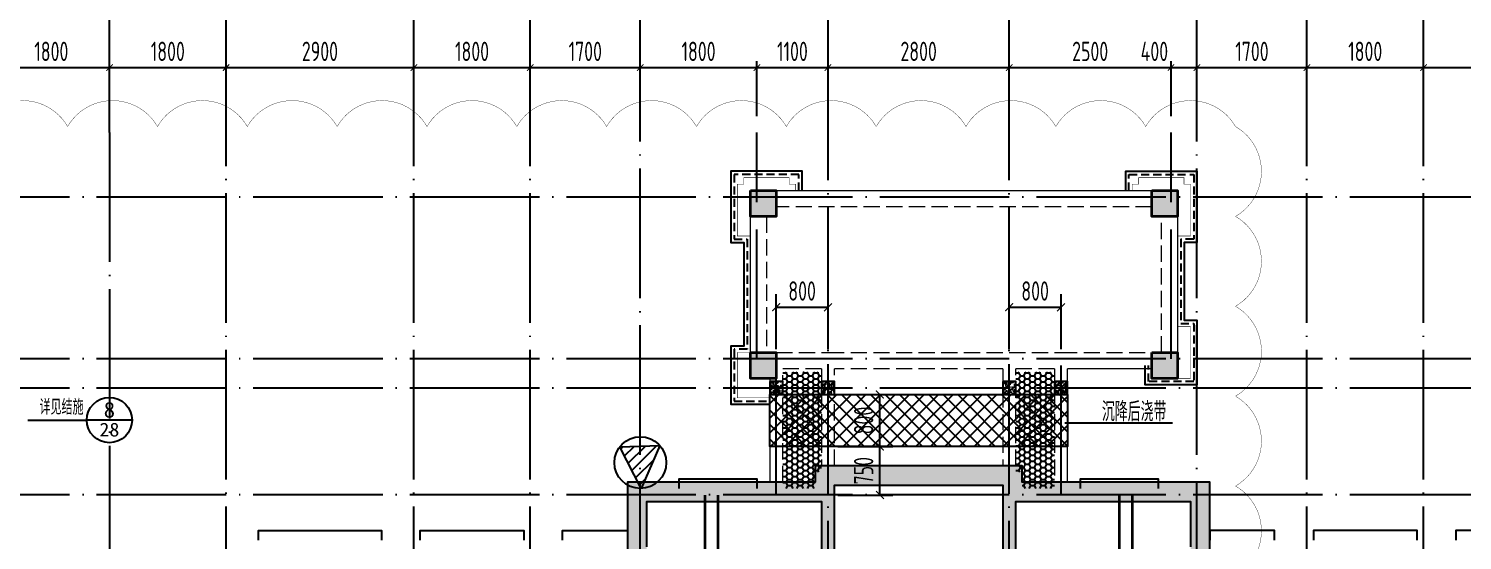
# Model space of a CAD drawing. Extents: x -461650 to 361314, y 245336 to 769729.
# Drawn here: x 10856 to 33006, y 714298 to 722199 of the extents above; entities that cross this region are included whole.
import ezdxf
from ezdxf.enums import TextEntityAlignment as Align

# ---------------------------------------------------------------- set-up
doc = ezdxf.new("R2010")
doc.units = 0
doc.header["$LTSCALE"] = 1000
for name, pattern in [('DASH', [0.35, 0.25, -0.1]), ('DOTE', [2.42, 2, -0.2, 0.02, -0.2]), ('HIDDEN', [0.375, 0.25, -0.125])]:
    doc.linetypes.add(name, pattern=pattern)
doc.layers.get('0').update_dxf_attribs({"linetype": 'CONTINUOUS'})
doc.layers.get('DEFPOINTS').update_dxf_attribs({"linetype": 'CONTINUOUS'})
for name, color, linetype in [('A-AXIS', 1, 'CONTINUOUS'), ('A-DOTE', 10, 'DOTE'), ('DIM_IDEN', 67, 'CONTINUOUS'), ('PUB_TEXT', 2, 'CONTINUOUS'), ('ROOF', 183, 'CONTINUOUS'), ('S-B板填充', 251, 'CONTINUOUS'), ('S-L主梁线', 4, 'DASH'), ('S-Q墙填充', 252, 'CONTINUOUS'), ('S-Q墙实线', 6, 'CONTINUOUS'), ('S-Q墙标注', 3, 'CONTINUOUS'), ('S-X详图标注', 3, 'CONTINUOUS'), ('S-Y一般标注', 3, 'CONTINUOUS'), ('S-Z柱填充', 252, 'CONTINUOUS'), ('S-Z柱实线', 6, 'CONTINUOUS'), ('S-板正筋', 2, 'CONTINUOUS'), ('S-构造柱', 212, 'CONTINUOUS'), ('S-楼板文字', 7, 'CONTINUOUS'), ('S-洞口边线', 7, 'CONTINUOUS'), ('后浇带', 8, 'CONTINUOUS'), ('看线', 251, 'CONTINUOUS')]:
    doc.layers.add(name, color=color, linetype=linetype)
doc.layers.add('审图修改', color=2, linetype='CONTINUOUS', plot=False)
doc.layers.add('配箍校核', color=34, linetype='CONTINUOUS', plot=False)
doc.styles.add('_TCH_AXIS', font='COMPLEX', dxfattribs={"bigfont": 'GBCBIG'})
doc.styles.add('_TCH_LABEL', font='simhei.ttf')
doc.styles.add('TSSD_DIMENSION', font='Tssdeng.shx', dxfattribs={"width": 0.7, "bigfont": 'tssdchn.shx'})
doc.styles.add('TSSD_REIN', font='tssdeng.shx', dxfattribs={"width": 0.7, "height": 300, "bigfont": 'tssdchn.shx'})
doc.styles.add('结构文字', font='zstxt.shx', dxfattribs={"width": 0.7, "bigfont": 'zshz.shx'})
doc.dimstyles.new('STRUCK', dxfattribs={"dimtxt": 400, "dimasz": 121, "dimexe": 200, "dimexo": 150, "dimgap": 115, "dimtad": 1, "dimdec": 0, "dimdsep": 46, "dimtxsty": '结构文字', "dimblk": 'ARCHTICK', "dimcen": 400, "dimclrd": 3, "dimclre": 3, "dimclrt": 7, "dimadec": 0, "dimazin": 0, "dimtfac": 1, "dimtdec": 0, "dimtix": 1, "dimtmove": 2, "dimatfit": 3, "dimldrblk": '_DIMX', "dimfxl": 0, "dimtolj": 1, "dimtzin": 0, "dimarcsym": 0})
doc.dimstyles.new('TSSD_100_100', dxfattribs={"dimtxt": 300, "dimasz": 100, "dimexe": 100, "dimexo": 250, "dimgap": 100, "dimtad": 1, "dimdec": 0, "dimzin": 0, "dimdsep": 46, "dimtxsty": 'TSSD_DIMENSION', "dimblk": 'ARCHTICK', "dimcen": 0, "dimdle": 100, "dimclrt": 7, "dimadec": 0, "dimazin": 0, "dimtfac": 1, "dimtdec": 0, "dimtix": 1, "dimtmove": 2, "dimatfit": 3, "dimldrblk": 'ARCHTICK', "dimfxl": 0, "dimtolj": 1, "dimtzin": 0, "dimarcsym": 0})
pattern_1 = [(0, (78184.534, 500058.22), (81.642857, 47.136514), [54.42857, -108.857143]), (120, (78184.534, 500058.22), (-81.642847, 47.136531), [54.42857, -108.857143]), (60, (78184.534, 500058.22), (1e-05, 94.273045), [-108.857143, 54.42857])]

# ---------------------------------------------------------------- blocks, each defined once
blk = doc.blocks.new('_ArchTick')
at = {"color": 0, "linetype": 'ByBlock', "const_width": 0.15}
blk.add_lwpolyline([(-0.5, -0.5), (0.5, 0.5)], dxfattribs=at)
blk = doc.blocks.new('*D1631')
at = {"layer": 'DEFPOINTS', "color": 0}
for p in [(29600, 22100), (27800, 21100), (29600, 21100)]:
    blk.add_point(p, dxfattribs=at)
at = {"layer": 'S-Y一般标注', "color": 0, "lineweight": -2}
for p, q in [((27800, 21350), (27800, 22200)), ((29600, 21350), (29600, 22200)), ((27700, 22100), (29700, 22100))]:
    blk.add_line(p, q, dxfattribs=at)
at = {"layer": 'S-Y一般标注', "color": 0, "lineweight": -2, "xscale": 100, "yscale": 100, "zscale": 100, "rotation": 180}
blk.add_blockref('_ArchTick', (27800, 22100), dxfattribs=at)
at = {"layer": 'S-Y一般标注', "color": 0, "lineweight": -2, "xscale": 100, "yscale": 100, "zscale": 100}
blk.add_blockref('_ArchTick', (29600, 22100), dxfattribs=at)
at = {"layer": 'S-Y一般标注', "color": 7, "insert": (28700, 22350), "char_height": 300, "attachment_point": 5, "style": 'TSSD_DIMENSION'}
blk.add_mtext('\\A1;1800', dxfattribs=at)
blk = doc.blocks.new('*D1632')
at = {"layer": 'DEFPOINTS', "color": 0}
for p in [(31400, 22100), (29600, 21100), (31400, 21100)]:
    blk.add_point(p, dxfattribs=at)
at = {"layer": 'S-Y一般标注', "color": 0, "lineweight": -2}
for p, q in [((29600, 21350), (29600, 22200)), ((31400, 21350), (31400, 22200)), ((29500, 22100), (31500, 22100))]:
    blk.add_line(p, q, dxfattribs=at)
at = {"layer": 'S-Y一般标注', "color": 0, "lineweight": -2, "xscale": 100, "yscale": 100, "zscale": 100, "rotation": 180}
blk.add_blockref('_ArchTick', (29600, 22100), dxfattribs=at)
at = {"layer": 'S-Y一般标注', "color": 0, "lineweight": -2, "xscale": 100, "yscale": 100, "zscale": 100}
blk.add_blockref('_ArchTick', (31400, 22100), dxfattribs=at)
at = {"layer": 'S-Y一般标注', "color": 7, "insert": (30500, 22350), "char_height": 300, "attachment_point": 5, "style": 'TSSD_DIMENSION'}
blk.add_mtext('\\A1;1800', dxfattribs=at)
blk = doc.blocks.new('*D1633')
at = {"layer": 'DEFPOINTS', "color": 0}
for p in [(34300, 22100), (31400, 21100), (34300, 21100)]:
    blk.add_point(p, dxfattribs=at)
at = {"layer": 'S-Y一般标注', "color": 0, "lineweight": -2}
for p, q in [((31400, 21350), (31400, 22200)), ((34300, 21350), (34300, 22200)), ((31300, 22100), (34400, 22100))]:
    blk.add_line(p, q, dxfattribs=at)
at = {"layer": 'S-Y一般标注', "color": 0, "lineweight": -2, "xscale": 100, "yscale": 100, "zscale": 100, "rotation": 180}
blk.add_blockref('_ArchTick', (31400, 22100), dxfattribs=at)
at = {"layer": 'S-Y一般标注', "color": 0, "lineweight": -2, "xscale": 100, "yscale": 100, "zscale": 100}
blk.add_blockref('_ArchTick', (34300, 22100), dxfattribs=at)
at = {"layer": 'S-Y一般标注', "color": 7, "insert": (32850, 22350), "char_height": 300, "attachment_point": 5, "style": 'TSSD_DIMENSION'}
blk.add_mtext('\\A1;2900', dxfattribs=at)
blk = doc.blocks.new('*D1634')
at = {"layer": 'DEFPOINTS', "color": 0}
for p in [(36100, 22100), (34300, 21100), (36100, 21100)]:
    blk.add_point(p, dxfattribs=at)
at = {"layer": 'S-Y一般标注', "color": 0, "lineweight": -2}
for p, q in [((34300, 21350), (34300, 22200)), ((36100, 21350), (36100, 22200)), ((34200, 22100), (36200, 22100))]:
    blk.add_line(p, q, dxfattribs=at)
at = {"layer": 'S-Y一般标注', "color": 0, "lineweight": -2, "xscale": 100, "yscale": 100, "zscale": 100, "rotation": 180}
blk.add_blockref('_ArchTick', (34300, 22100), dxfattribs=at)
at = {"layer": 'S-Y一般标注', "color": 0, "lineweight": -2, "xscale": 100, "yscale": 100, "zscale": 100}
blk.add_blockref('_ArchTick', (36100, 22100), dxfattribs=at)
at = {"layer": 'S-Y一般标注', "color": 7, "insert": (35200, 22350), "char_height": 300, "attachment_point": 5, "style": 'TSSD_DIMENSION'}
blk.add_mtext('\\A1;1800', dxfattribs=at)
blk = doc.blocks.new('*D1635')
at = {"layer": 'DEFPOINTS', "color": 0}
for p in [(37800, 22100), (36100, 21100), (37800, 21100)]:
    blk.add_point(p, dxfattribs=at)
at = {"layer": 'S-Y一般标注', "color": 0, "lineweight": -2}
for p, q in [((36100, 21350), (36100, 22200)), ((37800, 21350), (37800, 22200)), ((36000, 22100), (37900, 22100))]:
    blk.add_line(p, q, dxfattribs=at)
at = {"layer": 'S-Y一般标注', "color": 0, "lineweight": -2, "xscale": 100, "yscale": 100, "zscale": 100, "rotation": 180}
blk.add_blockref('_ArchTick', (36100, 22100), dxfattribs=at)
at = {"layer": 'S-Y一般标注', "color": 0, "lineweight": -2, "xscale": 100, "yscale": 100, "zscale": 100}
blk.add_blockref('_ArchTick', (37800, 22100), dxfattribs=at)
at = {"layer": 'S-Y一般标注', "color": 7, "insert": (36950, 22350), "char_height": 300, "attachment_point": 5, "style": 'TSSD_DIMENSION'}
blk.add_mtext('\\A1;1700', dxfattribs=at)
blk = doc.blocks.new('*D1636')
at = {"layer": 'DEFPOINTS', "color": 0}
for p in [(40700, 22100), (39600, 21100), (40700, 21100)]:
    blk.add_point(p, dxfattribs=at)
at = {"layer": 'S-Y一般标注', "color": 0, "lineweight": -2}
for p, q in [((39600, 21350), (39600, 22200)), ((40700, 21350), (40700, 22200)), ((39500, 22100), (40800, 22100))]:
    blk.add_line(p, q, dxfattribs=at)
at = {"layer": 'S-Y一般标注', "color": 0, "lineweight": -2, "xscale": 100, "yscale": 100, "zscale": 100, "rotation": 180}
blk.add_blockref('_ArchTick', (39600, 22100), dxfattribs=at)
at = {"layer": 'S-Y一般标注', "color": 0, "lineweight": -2, "xscale": 100, "yscale": 100, "zscale": 100}
blk.add_blockref('_ArchTick', (40700, 22100), dxfattribs=at)
at = {"layer": 'S-Y一般标注', "color": 7, "insert": (40150, 22350), "char_height": 300, "attachment_point": 5, "style": 'TSSD_DIMENSION'}
blk.add_mtext('\\A1;1100', dxfattribs=at)
blk = doc.blocks.new('*D1637')
at = {"layer": 'DEFPOINTS', "color": 0}
for p in [(43500, 22100), (40700, 21100), (43500, 21100)]:
    blk.add_point(p, dxfattribs=at)
at = {"layer": 'S-Y一般标注', "color": 0, "lineweight": -2}
for p, q in [((40700, 21350), (40700, 22200)), ((43500, 21350), (43500, 22200)), ((40600, 22100), (43600, 22100))]:
    blk.add_line(p, q, dxfattribs=at)
at = {"layer": 'S-Y一般标注', "color": 0, "lineweight": -2, "xscale": 100, "yscale": 100, "zscale": 100, "rotation": 180}
blk.add_blockref('_ArchTick', (40700, 22100), dxfattribs=at)
at = {"layer": 'S-Y一般标注', "color": 0, "lineweight": -2, "xscale": 100, "yscale": 100, "zscale": 100}
blk.add_blockref('_ArchTick', (43500, 22100), dxfattribs=at)
at = {"layer": 'S-Y一般标注', "color": 7, "insert": (42100, 22350), "char_height": 300, "attachment_point": 5, "style": 'TSSD_DIMENSION'}
blk.add_mtext('\\A1;2800', dxfattribs=at)
blk = doc.blocks.new('*D1638')
at = {"layer": 'DEFPOINTS', "color": 0}
for p in [(46400, 22100), (46000, 21100), (46400, 21100)]:
    blk.add_point(p, dxfattribs=at)
at = {"layer": 'S-Y一般标注', "color": 0, "lineweight": -2}
for p, q in [((46000, 21350), (46000, 22200)), ((46400, 21350), (46400, 22200)), ((45900, 22100), (46500, 22100))]:
    blk.add_line(p, q, dxfattribs=at)
at = {"layer": 'S-Y一般标注', "color": 0, "lineweight": -2, "xscale": 100, "yscale": 100, "zscale": 100, "rotation": 180}
blk.add_blockref('_ArchTick', (46000, 22100), dxfattribs=at)
at = {"layer": 'S-Y一般标注', "color": 0, "lineweight": -2, "xscale": 100, "yscale": 100, "zscale": 100}
blk.add_blockref('_ArchTick', (46400, 22100), dxfattribs=at)
at = {"layer": 'S-Y一般标注', "color": 7, "insert": (45742, 22350), "char_height": 300, "attachment_point": 5, "style": 'TSSD_DIMENSION'}
blk.add_mtext('\\A1;400', dxfattribs=at)
blk = doc.blocks.new('*D1639')
at = {"layer": 'DEFPOINTS', "color": 0}
for p in [(48100, 22100), (46400, 21100), (48100, 21100)]:
    blk.add_point(p, dxfattribs=at)
at = {"layer": 'S-Y一般标注', "color": 0, "lineweight": -2}
for p, q in [((46400, 21350), (46400, 22200)), ((48100, 21350), (48100, 22200)), ((46300, 22100), (48200, 22100))]:
    blk.add_line(p, q, dxfattribs=at)
at = {"layer": 'S-Y一般标注', "color": 0, "lineweight": -2, "xscale": 100, "yscale": 100, "zscale": 100, "rotation": 180}
blk.add_blockref('_ArchTick', (46400, 22100), dxfattribs=at)
at = {"layer": 'S-Y一般标注', "color": 0, "lineweight": -2, "xscale": 100, "yscale": 100, "zscale": 100}
blk.add_blockref('_ArchTick', (48100, 22100), dxfattribs=at)
at = {"layer": 'S-Y一般标注', "color": 7, "insert": (47250, 22350), "char_height": 300, "attachment_point": 5, "style": 'TSSD_DIMENSION'}
blk.add_mtext('\\A1;1700', dxfattribs=at)
blk = doc.blocks.new('*D1640')
at = {"layer": 'DEFPOINTS', "color": 0}
for p in [(49900, 22100), (48100, 21100), (49900, 21100)]:
    blk.add_point(p, dxfattribs=at)
at = {"layer": 'S-Y一般标注', "color": 0, "lineweight": -2}
for p, q in [((48100, 21350), (48100, 22200)), ((49900, 21350), (49900, 22200)), ((48000, 22100), (50000, 22100))]:
    blk.add_line(p, q, dxfattribs=at)
at = {"layer": 'S-Y一般标注', "color": 0, "lineweight": -2, "xscale": 100, "yscale": 100, "zscale": 100, "rotation": 180}
blk.add_blockref('_ArchTick', (48100, 22100), dxfattribs=at)
at = {"layer": 'S-Y一般标注', "color": 0, "lineweight": -2, "xscale": 100, "yscale": 100, "zscale": 100}
blk.add_blockref('_ArchTick', (49900, 22100), dxfattribs=at)
at = {"layer": 'S-Y一般标注', "color": 7, "insert": (49000, 22350), "char_height": 300, "attachment_point": 5, "style": 'TSSD_DIMENSION'}
blk.add_mtext('\\A1;1800', dxfattribs=at)
blk = doc.blocks.new('*D1641')
at = {"layer": 'DEFPOINTS', "color": 0}
for p in [(52800, 22100), (49900, 21100), (52800, 21100)]:
    blk.add_point(p, dxfattribs=at)
at = {"layer": 'S-Y一般标注', "color": 0, "lineweight": -2}
for p, q in [((49900, 21350), (49900, 22200)), ((52800, 21350), (52800, 22200)), ((49800, 22100), (52900, 22100))]:
    blk.add_line(p, q, dxfattribs=at)
at = {"layer": 'S-Y一般标注', "color": 0, "lineweight": -2, "xscale": 100, "yscale": 100, "zscale": 100, "rotation": 180}
blk.add_blockref('_ArchTick', (49900, 22100), dxfattribs=at)
at = {"layer": 'S-Y一般标注', "color": 0, "lineweight": -2, "xscale": 100, "yscale": 100, "zscale": 100}
blk.add_blockref('_ArchTick', (52800, 22100), dxfattribs=at)
at = {"layer": 'S-Y一般标注', "color": 7, "insert": (51350, 22350), "char_height": 300, "attachment_point": 5, "style": 'TSSD_DIMENSION'}
blk.add_mtext('\\A1;2900', dxfattribs=at)
blk = doc.blocks.new('*D1658')
at = {"layer": 'DEFPOINTS', "color": 0}
for p in [(39600, 22100), (37800, 21100), (39600, 21100)]:
    blk.add_point(p, dxfattribs=at)
at = {"layer": 'S-Y一般标注', "color": 0, "lineweight": -2}
for p, q in [((37800, 21350), (37800, 22200)), ((39600, 21350), (39600, 22200)), ((37700, 22100), (39700, 22100))]:
    blk.add_line(p, q, dxfattribs=at)
at = {"layer": 'S-Y一般标注', "color": 0, "lineweight": -2, "xscale": 100, "yscale": 100, "zscale": 100, "rotation": 180}
blk.add_blockref('_ArchTick', (37800, 22100), dxfattribs=at)
at = {"layer": 'S-Y一般标注', "color": 0, "lineweight": -2, "xscale": 100, "yscale": 100, "zscale": 100}
blk.add_blockref('_ArchTick', (39600, 22100), dxfattribs=at)
at = {"layer": 'S-Y一般标注', "color": 7, "insert": (38700, 22350), "char_height": 300, "attachment_point": 5, "style": 'TSSD_DIMENSION'}
blk.add_mtext('\\A1;1800', dxfattribs=at)
blk = doc.blocks.new('*D1659')
at = {"layer": 'DEFPOINTS', "color": 0}
for p in [(46000, 22100), (43500, 21100), (46000, 21100)]:
    blk.add_point(p, dxfattribs=at)
at = {"layer": 'S-Y一般标注', "color": 0, "lineweight": -2}
for p, q in [((43500, 21350), (43500, 22200)), ((46000, 21350), (46000, 22200)), ((43400, 22100), (46100, 22100))]:
    blk.add_line(p, q, dxfattribs=at)
at = {"layer": 'S-Y一般标注', "color": 0, "lineweight": -2, "xscale": 100, "yscale": 100, "zscale": 100, "rotation": 180}
blk.add_blockref('_ArchTick', (43500, 22100), dxfattribs=at)
at = {"layer": 'S-Y一般标注', "color": 0, "lineweight": -2, "xscale": 100, "yscale": 100, "zscale": 100}
blk.add_blockref('_ArchTick', (46000, 22100), dxfattribs=at)
at = {"layer": 'S-Y一般标注', "color": 7, "insert": (44750, 22350), "char_height": 300, "attachment_point": 5, "style": 'TSSD_DIMENSION'}
blk.add_mtext('\\A1;2500', dxfattribs=at)
blk = doc.blocks.new('20210803.08135812')
at = {"color": 1, "const_width": 8}
for points in [[(35150, 15500), (34950, 15500), (34950, 16300), (35050, 16300), (35050, 16400), (35340, 16400), (35340, 16400), (35460, 16400), (35460, 16400), (35750, 16400), (35750, 16300), (35850, 16300), (35850, 16200)], [(41750, 15500), (41950, 15500), (41950, 16300), (41850, 16300), (41850, 16400), (41560, 16400), (41560, 16400), (41440, 16400), (41440, 16400), (41150, 16400), (41150, 16300), (41050, 16300), (41050, 16200)], [(41750, 14100), (41950, 14100), (41950, 13300), (41350, 13300), (41350, 13500)], [(35150, 13700), (34950, 13700), (34950, 13000), (35450, 13000)]]:
    blk.add_lwpolyline(points, dxfattribs=at)
at = {"layer": '看线', "color": 201}
for points in [[(35950, 16200), (35950, 16500), (34850, 16500), (34850, 15400), (35050, 15400), (35050, 13800), (34850, 13800), (34850, 12900), (35450, 12900)], [(40950, 16200), (40950, 16500), (42050, 16500), (42050, 15400), (41850, 15400), (41850, 14200), (42050, 14200), (42050, 13200), (41250, 13200), (41250, 13500)]]:
    blk.add_lwpolyline(points, dxfattribs=at)
at = {"layer": '看线', "color": 201, "linetype": 'HIDDEN', "ltscale": 0.5}
for points in [[(35900, 16200), (35900, 16450), (34900, 16450), (34900, 15450), (35100, 15450), (35100, 13750), (34900, 13750), (34900, 12950), (35450, 12950)], [(41000, 16200), (41000, 16450), (42000, 16450), (42000, 15450), (41800, 15450), (41800, 14150), (42000, 14150), (42000, 13250), (41300, 13250), (41300, 13500)]]:
    blk.add_lwpolyline(points, dxfattribs=at)
at = {"layer": '看线', "color": 202, "ltscale": 0.5}
for points in [[(34050, 11600), (34050, 11750), (35250, 11750), (35250, 11600)], [(40250, 11600), (40250, 11750), (41450, 11750), (41450, 11600)], [(27550, 10800), (27550, 10950), (29450, 10950), (29450, 10800)], [(30050, 10800), (30050, 10950), (31650, 10950), (31650, 10800)], [(32250, 10800), (32250, 10950), (33250, 10950), (33250, 10800)], [(43250, 10800), (43250, 10950), (42250, 10950), (42250, 10800)], [(45450, 10800), (45450, 10950), (43850, 10950), (43850, 10800)], [(47950, 10800), (47950, 10950), (46050, 10950), (46050, 10800)]]:
    blk.add_lwpolyline(points, dxfattribs=at)
blk = doc.blocks.new('20210807.15313460')
at = {"layer": 'S-Q墙填充', "ltscale": 0.5}
h = blk.add_hatch(dxfattribs=at)
h.set_pattern_fill('ARMORED', color=252, scale=30, style=0)
h.set_pattern_definition([(50, (11951.9, 28771.39), (215.17805, -18.82564), [22.5, -247.5]), (355, (11951.9, 28771.4), (-41.6254, 225.65764), [18, -198]), (100.4514, (11969.82, 28769.82), (173.5528, 206.83186), [19.12206, -210.34263]), (46.1842, (11951.9, 28831.4), (320.1723, -49.6557), [33.75, -371.25]), (96.6356, (11978.57, 28827.25), (280.3988, 292.2354), [28.6831, -315.5139]), (351.1842, (11951.9, 28831.4), (280.3986, 292.2356), [27, -297]), (21, (11981.9, 28816.39), (179.07212, -120.78567), [22.5, -247.5]), (326, (11981.9, 28816.4), (72.9946, 217.545), [18, -198]), (71.4514, (11996.82, 28806.32), (252.0668, 96.75915), [19.12206, -210.34263]), (37.5, (11951.89, 28771.39), (3.647957, 99.868156), [0, -195.6, 0, -201, 0, -198.75]), (7.5, (11951.89, 28771.39), (78.92086, 118.32351), [0, -114.6, 0, -191.1, 0, -75.75]), (327.5, (11884.99, 28771.39), (160.14673, -6.76646), [0, -75, 0, -234, 0, -310.5]), (317.5, (11855, 28771.39), (174.95585, 30.0315), [0, -97.5, 0, -155.4, 0, -220.5]), (45, (11951.9, 28771.39), (-106.06602, 106.06602), [])])
h.paths.add_polyline_path([(111216, 66240), (109616, 66240), (109216, 66240), (106316, 66240), (105866, 66240), (104966, 66240), (104516, 66240), (103016, 66240), (103016, 67040), (103016, 68040), (102366, 68040), (100716, 68038), (100116, 68041), (100115, 68290), (96916, 68290), (96916, 68040), (96316, 68040), (94716, 68040), (94016, 68040), (94016, 67040), (94016, 66240), (81316, 66240), (80866, 66240), (79966, 66240), (79516, 66240), (78016, 66240), (78016, 67040), (78016, 68040), (77366, 68040), (75715, 68040), (75116, 68040), (75116, 68290), (71916, 68290), (71916, 68040), (71316, 68040), (69716, 68040), (69016, 68040), (69016, 67040), (69016, 66240), (60816, 66240), (60816, 63240), (60816, 60640), (60816, 58540), (63616, 58540), (70116, 58539), (70116, 57340), (71166, 57340), (73516, 57340), (75866, 57340), (76916, 57340), (76916, 58440), (82516, 58440), (83416, 58440), (86016, 58440), (88616, 58440), (89516, 58440), (95116, 58440), (95116, 57440), (96166, 57440), (98516, 57440), (100866, 57440), (101916, 57440), (101916, 58540), (107516, 58540), (108416, 58540), (111216, 58540)])
h.paths.add_polyline_path([(64616, 58840), (64616, 60290), (64416, 60290), (64416, 58840), (63616, 58840), (61116, 58840), (61116, 60640), (61116, 63140), (61816, 63140), (61816, 63340), (61116, 63340), (61116, 65940), (61516, 65940), (62416, 65940), (62716, 65940), (62716, 65290), (62916, 65290), (62916, 65940), (65616, 65940), (65616, 63140), (65816, 63140), (65816, 65940), (66166, 65940), (67066, 65940), (67416, 65940), (67416, 65140), (67616, 65140), (67616, 65940), (69316, 65940), (69316, 67040), (69316, 67740), (69716, 67740), (71316, 67740), (72016, 67740), (72016, 66540), (72216, 66540), (72216, 67840), (72216, 67990), (74816, 67990), (74816, 67840), (74816, 66540), (75016, 66540), (75016, 67740), (75715, 67740), (77366, 67740), (77716, 67740), (77716, 67040), (77716, 65940), (79416, 65940), (79416, 65140), (79616, 65140), (79616, 65940), (79966, 65940), (80866, 65940), (81216, 65940), (81216, 63140), (81416, 63140), (81416, 65940), (84116, 65940), (84116, 63140), (84316, 63140), (84316, 65940), (84616, 65940), (85616, 65940), (85916, 65940), (85916, 65940), (86116, 65940), (86116, 65940), (86416, 65940), (87416, 65940), (87716, 65940), (87716, 63139), (87916, 63139), (87916, 65940), (90616, 65940), (90616, 63140), (90816, 63140), (90816, 65940), (91166, 65940), (92066, 65940), (92416, 65940), (92416, 65140), (92616, 65140), (92616, 65940), (94316, 65940), (94316, 67040), (94316, 67740), (94716, 67740), (96316, 67740), (97016, 67740), (97016, 66540), (97216, 66540), (97216, 67990), (99816, 67990), (99816, 66540), (100016, 66540), (100016, 67740), (100716, 67740), (102366, 67740), (102716, 67740), (102716, 67040), (102716, 65940), (104416, 65940), (104416, 65140), (104616, 65140), (104616, 65940), (104966, 65940), (105866, 65940), (106216, 65940), (106216, 63140), (106416, 63140), (106416, 65940), (109116, 65940), (109116, 65290), (109316, 65290), (109316, 65940), (109616, 65940), (110516, 65940), (110916, 65940), (110916, 63340), (110216, 63340), (110216, 63140), (110916, 63140), (110916, 60640), (110916, 58840), (108416, 58840), (107616, 58840), (107616, 60290), (107416, 60290), (107416, 58840), (101916, 58840), (101916, 59090), (101616, 59090), (101616, 58740), (101616, 57740), (100866, 57740), (98516, 57740), (96166, 57740), (95416, 57740), (95416, 58740), (95416, 59090), (95116, 59090), (95116, 58740), (89616, 58740), (89616, 60290), (89416, 60290), (89416, 58740), (88616, 58740), (86016, 58740), (83416, 58740), (82616, 58740), (82616, 60290), (82416, 60290), (82416, 58740), (76916, 58739), (76916, 59090), (76616, 59090), (76616, 58739), (76616, 57640), (75866, 57640), (73516, 57640), (71166, 57640), (70416, 57640), (70416, 58739), (70416, 59090), (70116, 59090), (70116, 58839)], flags=16)
at = {"layer": 'S-Z柱填充'}
for points in [[(95916, 72540), (96316, 72540), (96316, 72140), (95916, 72140)], [(102116, 72540), (102516, 72540), (102516, 72140), (102116, 72140)], [(95916, 70040), (96316, 70040), (96316, 69640), (95916, 69640)], [(102116, 70040), (102516, 70040), (102516, 69640), (102116, 69640)]]:
    blk.add_hatch(color=256, dxfattribs=at).paths.add_polyline_path(points)
at = {"layer": 'S-L主梁线', "linetype": 'ByBlock', "lineweight": 18}
for p, q in [((96316, 72539), (102116, 72540)), ((95916, 70040), (95916, 72140)), ((102516, 72140), (102516, 70040)), ((100816, 68040), (100816, 69790)), ((102116, 69790), (100816, 69790)), ((96216, 69640), (96216, 68040))]:
    blk.add_line(p, q, dxfattribs=at)
at = {"layer": 'S-L主梁线', "linetype": 'DASH', "lineweight": 18}
for p, q in [((102116, 72290), (96316, 72289)), ((96166, 72140), (96166, 70040)), ((102266, 70040), (102266, 72140)), ((96316, 70040), (97116, 70040)), ((97116, 70040), (99916, 70040)), ((99916, 70040), (100716, 70040)), ((100716, 70040), (102116, 70040)), ((96416, 68040), (96416, 69790)), ((97016, 69790), (96416, 69790)), ((97016, 69790), (97016, 68290)), ((97216, 68290), (97216, 69790)), ((99816, 69790), (97216, 69790)), ((99816, 69790), (99816, 68290)), ((100016, 68290), (100016, 69790)), ((100616, 69790), (100016, 69790)), ((100616, 69790), (100616, 68040))]:
    blk.add_line(p, q, dxfattribs=at)
at = {"layer": 'S-Q墙实线'}
for points in [[(109216, 66240), (106316, 66240), (105866, 66240), (104966, 66240), (104516, 66240), (103016, 66240), (103016, 67040), (103016, 68040), (103016, 68040), (100116, 68040), (100115, 68290), (96916, 68290), (96916, 68040), (94016, 68040), (94016, 66240), (81316, 66240)], [(94316, 67040), (94316, 67740), (97016, 67740), (97016, 66540)], [(97216, 66540), (97216, 67990), (99816, 67990), (99816, 66540)], [(100016, 66540), (100016, 67740), (102716, 67740), (102716, 67040)]]:
    blk.add_lwpolyline(points, dxfattribs=at)
at = {"layer": 'S-Z柱实线', "lineweight": 35}
for points in [[(95916, 72540), (96316, 72540), (96316, 72140), (95916, 72140)], [(102116, 72540), (102516, 72540), (102516, 72140), (102116, 72140)], [(95916, 70040), (96316, 70040), (96316, 69640), (95916, 69640)], [(102116, 70040), (102516, 70040), (102516, 69640), (102116, 69640)]]:
    blk.add_lwpolyline(points, close=True, dxfattribs=at)
blk = doc.blocks.new('20210730.02141516')
at = {"layer": 'S-构造柱'}
h = blk.add_hatch(dxfattribs=at)
h.set_pattern_fill('ARMORED', color=256, scale=15, angle=-90, style=0)
h.set_pattern_definition([(320, (-154189.41, 3278673.45), (-9.4128202, -107.5890274), [11.25, -123.75]), (265, (-154189.41, 3278673.45), (112.82882, 20.8127), [9, -99]), (10.4514, (-154190.19, 3278664.49), (103.4159313, -86.7764073), [9.5610285, -105.1713168]), (316.1842, (-154159.41, 3278673.45), (-24.827852, -160.0861573), [16.875, -185.625]), (6.6356, (-154161.48, 3278660.11), (146.117681, -140.199406), [14.341543, -157.75695]), (261.1842, (-154159.41, 3278673.45), (146.11779, -140.199292), [13.5, -148.5]), (291, (-154166.91, 3278658.45), (-60.3928336, -89.5360578), [11.25, -123.75]), (236, (-154166.91, 3278658.45), (108.7725068, -36.4972998), [9, -99]), (341.4514, (-154171.94, 3278650.99), (48.3795745, -126.0333943), [9.5610285, -105.1713168]), (307.5, (-154189.41, 3278673.454), (49.93407807, -1.8239783), [0, -97.8, 0, -100.5, 0, -99.375]), (277.5, (-154189.41, 3278673.454), (59.1617568, -39.4604306), [0, -57.3, 0, -95.55, 0, -37.875]), (237.5, (-154189.41, 3278706.904), (-3.38323076, -80.07336543), [0, -37.5, 0, -117, 0, -155.25]), (227.5, (-154189.41, 3278721.904), (15.0157473, -87.4779254), [0, -48.75, 0, -77.7, 0, -110.25]), (315, (-154189.41, 3278673.454), (53.0330086, 53.0330086), [])])
h.paths.add_polyline_path([(200, 200), (200, 0), (0, 0), (0, 200)])
blk.add_lwpolyline([(200, 200), (200, 0), (0, 0), (0, 200)], close=True, dxfattribs=at)
blk = doc.blocks.new('20210809.18285270')
at = {"layer": 'ROOF', "xscale": -1, "rotation": 4.61764226855621e-08}
for p in [(35500, 12550), (36300, 12550), (39100, 12550), (39900, 12550)]:
    blk.add_blockref('20210730.02141516', p, dxfattribs=at)
blk = doc.blocks.new('*D1984')
at = {"layer": 'DEFPOINTS', "color": 0}
for p in [(23206, 717898), (22406, 717098), (23206, 717098)]:
    blk.add_point(p, dxfattribs=at)
at = {"layer": 'S-Q墙标注', "color": 3, "lineweight": -2}
for p, q in [((22406, 717248), (22406, 718098)), ((22406, 717898), (23206, 717898)), ((23206, 717248), (23206, 718098))]:
    blk.add_line(p, q, dxfattribs=at)
at = {"layer": 'S-Q墙标注', "color": 3, "lineweight": -2, "xscale": 121, "yscale": 121, "zscale": 121, "rotation": 180}
blk.add_blockref('_ArchTick', (22406, 717898), dxfattribs=at)
at = {"layer": 'S-Q墙标注', "color": 3, "lineweight": -2, "xscale": 121, "yscale": 121, "zscale": 121}
blk.add_blockref('_ArchTick', (23206, 717898), dxfattribs=at)
at = {"layer": 'S-Q墙标注', "color": 7, "insert": (22806, 718148), "char_height": 300, "attachment_point": 5, "style": 'TSSD_REIN'}
blk.add_mtext('\\A1;800', dxfattribs=at)
blk = doc.blocks.new('_DIMX')
blk.add_line((-150, 0), (150, 0))
at = {"const_width": 50}
blk.add_lwpolyline([(-70, -70), (70, 70)], dxfattribs=at)
blk = doc.blocks.new('*D1985')
at = {"layer": 'DEFPOINTS', "color": 0}
for p in [(26806, 717898), (26006, 717098), (26806, 717098)]:
    blk.add_point(p, dxfattribs=at)
at = {"layer": 'S-Q墙标注', "color": 3, "lineweight": -2}
for p, q in [((26006, 717248), (26006, 718098)), ((26006, 717898), (26806, 717898)), ((26806, 717248), (26806, 718098))]:
    blk.add_line(p, q, dxfattribs=at)
at = {"layer": 'S-Q墙标注', "color": 3, "lineweight": -2, "xscale": 121, "yscale": 121, "zscale": 121, "rotation": 180}
blk.add_blockref('_ArchTick', (26006, 717898), dxfattribs=at)
at = {"layer": 'S-Q墙标注', "color": 3, "lineweight": -2, "xscale": 121, "yscale": 121, "zscale": 121}
blk.add_blockref('_ArchTick', (26806, 717898), dxfattribs=at)
at = {"layer": 'S-Q墙标注', "color": 7, "insert": (26406, 718148), "char_height": 300, "attachment_point": 5, "style": 'TSSD_REIN'}
blk.add_mtext('\\A1;800', dxfattribs=at)
blk = doc.blocks.new('20210810.07371259')
at = {"layer": 'DIM_IDEN'}
for p in [(26054, 14161), (27663, 14161)]:
    blk.add_line(p, (26963, 14161), dxfattribs=at)
blk.add_circle((27313, 14161), 350, dxfattribs=at)
at = {"layer": 'PUB_TEXT', "style": '_TCH_AXIS'}
blk.add_text('详见结施', height=236.3, dxfattribs=at).set_placement((26233, 14245))
at = {"layer": 'PUB_TEXT', "style": '_TCH_LABEL'}
for s, height, width, p, p2 in [('8', 242, 1.017143, (27225, 14200), (27401, 14200)), ('28', 212.3, 1.011364, (27159, 13908), (27467, 13908))]:
    blk.add_text(s, height=height, dxfattribs=dict(at, width=width)).set_placement(p, p2, align=Align.FIT)
blk = doc.blocks.new('*D3196')
at = {"layer": 'DEFPOINTS', "color": 0}
for p in [(23207, 716548), (24007, 716548), (23207, 715748)]:
    blk.add_point(p, dxfattribs=at)
at = {"layer": 'S-Q墙标注', "color": 3, "lineweight": -2}
for p, q in [((23357, 716548), (24207, 716548)), ((24007, 715748), (24007, 716548)), ((23357, 715748), (24207, 715748))]:
    blk.add_line(p, q, dxfattribs=at)
at = {"layer": 'S-Q墙标注', "color": 3, "lineweight": -2, "xscale": 121, "yscale": 121, "zscale": 121}
for p, rotation in [((24007, 716548), 90), ((24007, 715748), 270)]:
    blk.add_blockref('_ArchTick', p, dxfattribs=dict(at, rotation=rotation))
at = {"layer": 'S-Q墙标注', "color": 7, "insert": (23757, 716148), "char_height": 300, "attachment_point": 5, "rotation": 90, "style": 'TSSD_REIN'}
blk.add_mtext('\\A1;800', dxfattribs=at)
blk = doc.blocks.new('*D3197')
at = {"layer": 'DEFPOINTS', "color": 0}
for p in [(23207, 715748), (24007, 715748), (23207, 714998)]:
    blk.add_point(p, dxfattribs=at)
at = {"layer": 'S-Q墙标注', "color": 3, "lineweight": -2}
for p, q in [((23357, 715748), (24207, 715748)), ((24007, 714998), (24007, 715748)), ((23357, 714998), (24207, 714998))]:
    blk.add_line(p, q, dxfattribs=at)
at = {"layer": 'S-Q墙标注', "color": 3, "lineweight": -2, "xscale": 121, "yscale": 121, "zscale": 121}
for p, rotation in [((24007, 715748), 90), ((24007, 714998), 270)]:
    blk.add_blockref('_ArchTick', p, dxfattribs=dict(at, rotation=rotation))
at = {"layer": 'S-Q墙标注', "color": 7, "insert": (23757, 715373), "char_height": 300, "attachment_point": 5, "rotation": 90, "style": 'TSSD_REIN'}
blk.add_mtext('\\A1;750', dxfattribs=at)
blk = doc.blocks.new('20210726.16350016')
at = {"layer": 'A-AXIS'}
for p, q in [((29600, 21100), (29600, 23900)), ((31400, 21100), (31400, 23900)), ((34300, 21100), (34300, 23900)), ((36100, 21100), (36100, 23900)), ((37800, 21100), (37800, 23900)), ((40700, 21100), (40700, 23900)), ((43500, 21100), (43500, 23900)), ((46400, 21100), (46400, 23900)), ((48100, 21100), (48100, 23900)), ((49900, 21100), (49900, 23900))]:
    blk.add_line(p, q, dxfattribs=at)
at = {"layer": 'A-DOTE'}
for p, q in [((29600, 21100), (29600, 3600)), ((31400, 10900), (31400, 21100)), ((34300, 10900), (34300, 21100)), ((36100, 10900), (36100, 21100)), ((37800, 13700), (37800, 21100)), ((39600, 17600), (39600, 21100)), ((40700, 13100.3), (40700, 21100)), ((43500, 13100.3), (43500, 21100)), ((46000, 17600), (46000, 21100)), ((46400, 13700), (46400, 21100)), ((48100, 10900), (48100, 21100)), ((49900, 10900), (49900, 21100)), ((55600, 20100), (3600, 20100)), ((55600, 17600), (3600, 17600)), ((39900, 15500), (39900, 17600)), ((44300, 15500), (44300, 17600)), ((55600, 17150), (3600, 17150)), ((55600, 15500), (3600, 15500))]:
    blk.add_line(p, q, dxfattribs=at)
at = {"layer": 'S-Y一般标注'}
for base, p1, p2, picture, middle in [((29600, 22100), (27800, 21100), (29600, 21100), '*D1631', (28700, 22350)), ((31400, 22100), (29600, 21100), (31400, 21100), '*D1632', (30500, 22350)), ((34300, 22100), (31400, 21100), (34300, 21100), '*D1633', (32850, 22350)), ((36100, 22100), (34300, 21100), (36100, 21100), '*D1634', (35200, 22350)), ((37800, 22100), (36100, 21100), (37800, 21100), '*D1635', (36950, 22350)), ((39600, 22100), (37800, 21100), (39600, 21100), '*D1658', (38700, 22350)), ((40700, 22100), (39600, 21100), (40700, 21100), '*D1636', (40150, 22350)), ((43500, 22100), (40700, 21100), (43500, 21100), '*D1637', (42100, 22350)), ((46000, 22100), (43500, 21100), (46000, 21100), '*D1659', (44750, 22350)), ((48100, 22100), (46400, 21100), (48100, 21100), '*D1639', (47250, 22350)), ((49900, 22100), (48100, 21100), (49900, 21100), '*D1640', (49000, 22350)), ((52800, 22100), (49900, 21100), (52800, 21100), '*D1641', (51350, 22350))]:
    dim = blk.add_linear_dim(base=base, p1=p1, p2=p2, dimstyle='TSSD_100_100', dxfattribs=at)
    dim.commit()
    dim.dimension.update_dxf_attribs({"geometry": picture, "text_midpoint": middle})
dim = blk.add_linear_dim(base=(46400, 22100), p1=(46000, 21100), p2=(46400, 21100), dimstyle='TSSD_100_100', dxfattribs=at)
dim.commit()
dim.dimension.update_dxf_attribs({"geometry": '*D1638', "text_midpoint": (45741.9, 22350), "dimtype": 160})

msp = doc.modelspace()

# ---------------------------------------------------------------- hatches: boundary and pattern name
at = {"layer": 'S-B板填充', "linetype": 'ByBlock'}
h = msp.add_hatch(dxfattribs=at)
h.set_pattern_fill('HONEY', color=252, scale=17.142857, style=0)
h.set_pattern_definition(pattern_1)
edge = h.paths.add_edge_path()
edge.add_line((22505.77, 715098.33), (22506.36, 716898.46))
edge.add_line((22506.36, 716898.46), (23106.84, 716898.46))
edge.add_line((23106.84, 716898.46), (23105.91, 715348.33))
edge.add_line((23105.91, 715348.33), (23005.91, 715348.33))
edge.add_line((23005.91, 715348.33), (23005.91, 715098.33))
edge.add_line((23005.91, 715098.33), (22505.77, 715098.24))
h = msp.add_hatch(dxfattribs=at)
h.set_pattern_fill('HONEY', color=252, scale=17.142857, style=0)
h.set_pattern_definition(pattern_1)
edge = h.paths.add_edge_path()
edge.add_line((26706.06, 715098.33), (26706.3, 716898.37))
edge.add_line((26706.3, 716898.37), (26105.92, 716898.37))
edge.add_line((26105.92, 716898.37), (26105.91, 715348.33))
edge.add_line((26105.91, 715348.33), (26205.91, 715348.33))
edge.add_line((26205.91, 715348.33), (26205.91, 715098.33))
edge.add_line((26205.91, 715098.33), (26706.06, 715098.24))
at = {"layer": 'S-X详图标注'}
h = msp.add_hatch(dxfattribs=at)
h.set_pattern_fill('METAL', color=256, scale=30, style=0)
h.set_pattern_definition([(45, (165133.2, 289104.52), (-84.852814, 84.852814), [])])
h.paths.add_polyline_path([(20319.14, 715098.54), (19988.56, 715741.49), (20607.34, 715761.57)])
at = {"layer": '后浇带'}
h = msp.add_hatch(dxfattribs=at)
h.set_pattern_fill('ANSI37', color=144, scale=50, angle=90, style=0)
h.set_pattern_definition([(135, (150449.82, 362761.9), (-112.2532, -112.2532), []), (225, (150449.82, 362761.9), (112.2532, -112.2532), [])])
h.paths.add_polyline_path([(22306.28, 716548.33), (26906.35, 716548.33), (26906.35, 715748.33), (22306.28, 715748.33)])

# ---------------------------------------------------------------- linework, layer by layer
at = {"layer": 'S-X详图标注'}
msp.add_lwpolyline([(20319.14, 715098.54), (19988.56, 715741.49), (20607.34, 715761.57), (20319.14, 715098.54)], dxfattribs=at)
msp.add_circle((20306.17, 715498.33), 400, dxfattribs=at)
at = {"layer": 'S-板正筋', "color": 5, "linetype": 'DASH', "const_width": 42.86}
for points in [[(21306.17, 712507.88), (21306.17, 714998.33)], [(21506.18, 712507.88), (21506.18, 714998.33)], [(27706.18, 712507.88), (27706.18, 714998.33)], [(27906.19, 712507.88), (27906.19, 714998.33)]]:
    msp.add_lwpolyline(points, dxfattribs=at)
at = {"layer": 'S-洞口边线'}
msp.add_line((26865.12, 716109.93), (28527.23, 716109.93), dxfattribs=at)
at = {"layer": '后浇带', "color": 144}
msp.add_lwpolyline([(22306.28, 716548.33), (26906.35, 716548.33), (26906.35, 715748.33), (22306.28, 715748.33)], close=True, dxfattribs=at)
at = {"layer": '审图修改', "color": 2, "const_width": 5}
msp.add_lwpolyline([(10070.21, 720688.24, -0.57735027), (11458.19, 720688.24, -0.57735027), (12846.17, 720688.24, -0.57735027), (14234.15, 720688.24, -0.57735027), (15622.14, 720688.24, -0.57735027), (17010.12, 720688.24, -0.57735027), (18398.1, 720688.24, -0.57735027), (19786.08, 720688.24, -0.57735027), (21174.06, 720688.24, -0.57735027), (22562.04, 720688.24, -0.57735027), (23950.03, 720688.24, -0.57735027), (25338.01, 720688.24, -0.57735027), (26725.99, 720688.24, -0.57735027), (28113.97, 720688.24, -0.57735027), (29501.95, 720688.24, -0.57735027), (29501.95, 719300.25, -0.57735027), (29501.95, 717912.27, -0.57735027), (29501.95, 716524.29, -0.57735027), (29501.95, 715136.31, -0.57735027), (29501.95, 713748.33, -0.57735027)], format="xyb", dxfattribs=at)

# ---------------------------------------------------------------- block references
msp.add_blockref('20210803.08135812', (-13143.83, 703498.33))
at = {"layer": 'A-DOTE'}
msp.add_blockref('20210726.16350016', (-17493.83, 699498.28), dxfattribs=at)
at = {"layer": 'PUB_TEXT'}
msp.add_blockref('20210810.07371259', (-15209.72, 701993.7), dxfattribs=at)
at = {"layer": 'S-Q墙填充'}
msp.add_blockref('20210807.15313460', (-73909.47, 647158.76), dxfattribs=at)
at = {"layer": '配箍校核'}
msp.add_blockref('20210809.18285270', (-12993.85, 703998.16), dxfattribs=at)

# ---------------------------------------------------------------- texts
at = {"layer": 'S-楼板文字', "style": 'TSSD_REIN', "width": 0.7}
msp.add_text('沉降后浇带', height=300, dxfattribs=at).set_placement((27437.24, 716135.02))

# ---------------------------------------------------------------- dimensions: what is measured, and where the dimension line sits
at = {"layer": 'S-Q墙标注'}
for base, p1, p2, picture, middle in [((23206.17, 717898.33), (22406.17, 717098.33), (23206.17, 717098.33), '*D1984', (22806.17, 718148.33)), ((26806.17, 717898.33), (26006.17, 717098.33), (26806.17, 717098.33), '*D1985', (26406.17, 718148.33))]:
    dim = msp.add_linear_dim(base=base, p1=p1, p2=p2, dimstyle='STRUCK', override={"dimtxt": 300, "dimgap": 100, "dimtxsty": 'TSSD_REIN'}, dxfattribs=at)
    dim.commit()
    dim.dimension.update_dxf_attribs({"geometry": picture, "text_midpoint": middle})
for base, p1, p2, picture, middle in [((24006.84, 716548.33), (23206.84, 715748.33), (23206.85, 716548.33), '*D3196', (23756.84, 716148.33)), ((24006.84, 715748.33), (23206.84, 714998.33), (23206.84, 715748.33), '*D3197', (23756.84, 715373.33))]:
    dim = msp.add_linear_dim(base=base, p1=p1, p2=p2, angle=90, dimstyle='STRUCK', override={"dimtxt": 300, "dimgap": 100, "dimtxsty": 'TSSD_REIN'}, dxfattribs=at)
    dim.commit()
    dim.dimension.update_dxf_attribs({"geometry": picture, "text_midpoint": middle})

doc.saveas('drawing.dxf')
